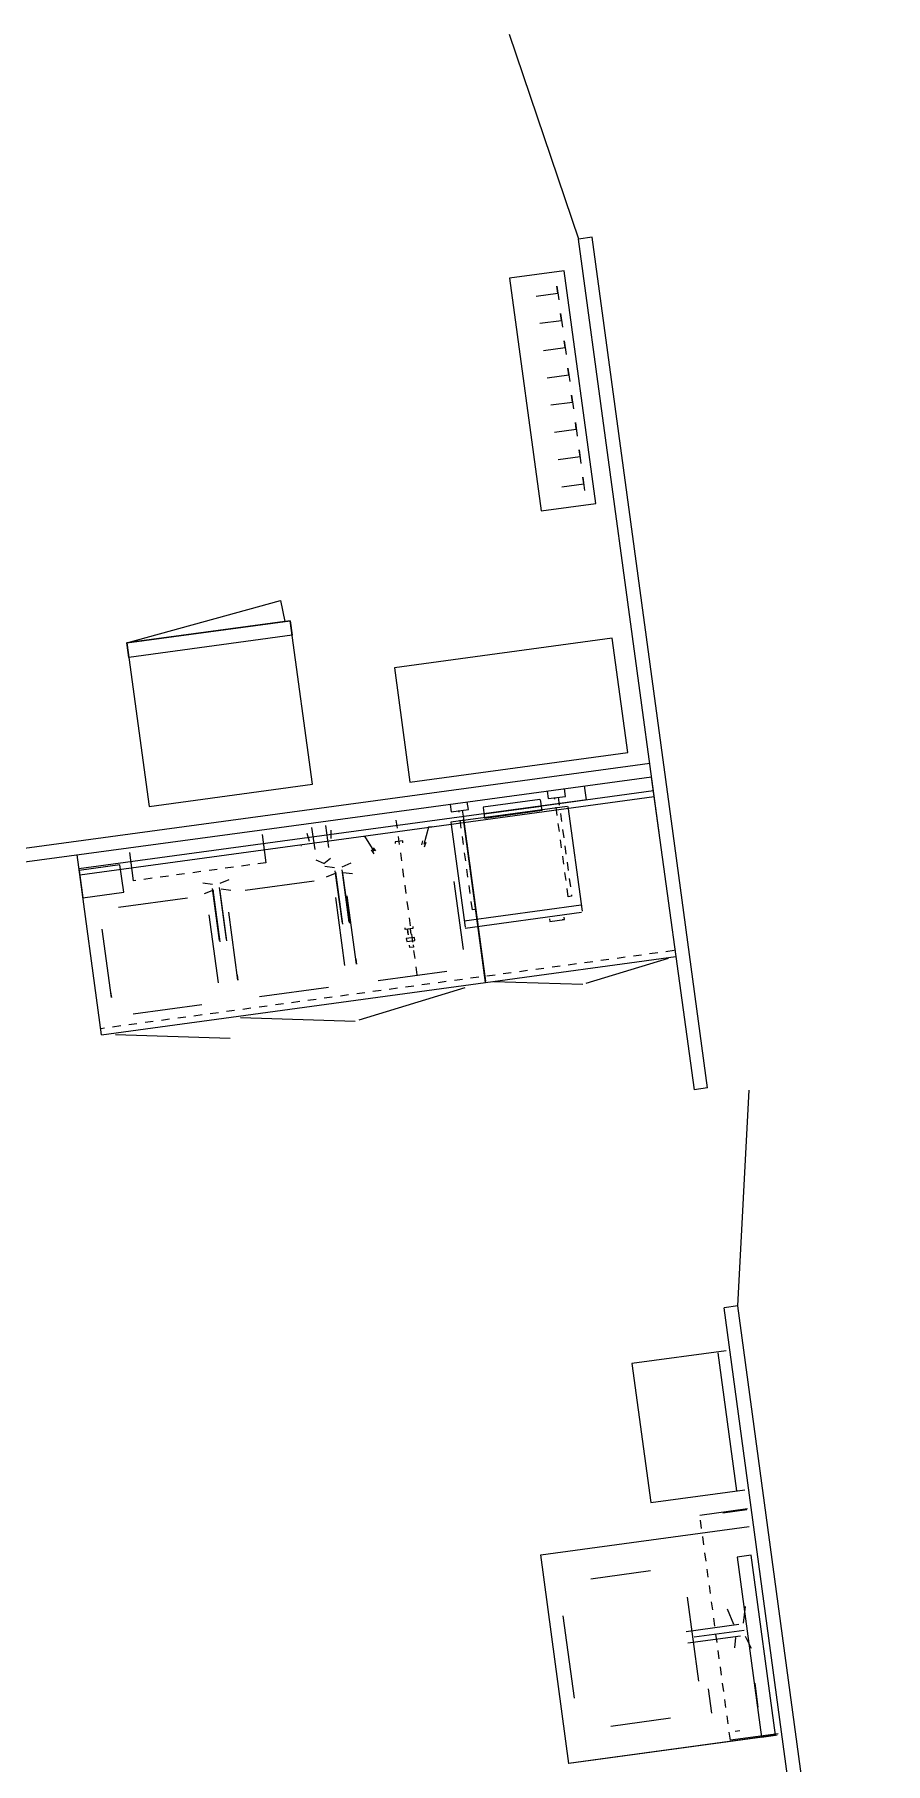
# Model space of a CAD drawing. Header units: metres. Extents: x 267365 to 277461, y 2088854 to 2108025.
# Drawn here: x 272970.14 to 272980.5, y 2094572.81 to 2094593.84 of the extents above; entities that cross this region are included whole.
import ezdxf

# ---------------------------------------------------------------- set-up
doc = ezdxf.new("R2010")
doc.units = ezdxf.units.M
for name, pattern in [('CENTER2', [1.125, 0.75, -0.125, 0.125, -0.125]), ('CONTINOUS', [2, 1, 1]), ('CONTINUA', [0]), ('DASHDOT', [25.4, 12.7, -6.35, 0, -6.35]), ('DASHED', [0.75, 0.5, -0.25]), ('HIDDEN', [0.375, 0.25, -0.125])]:
    doc.linetypes.add(name, pattern=pattern)

msp = doc.modelspace()

# ---------------------------------------------------------------- linework, layer by layer
at = {"color": 30}
for p, q in [((272976.771, 2094591.353), (272975.926, 2094593.842)), ((272976.771, 2094591.353), (272975.926, 2094593.842)), ((272976.771, 2094591.353), (272975.926, 2094593.842)), ((272976.931, 2094591.375), (272976.765, 2094591.353)), ((272976.931, 2094591.375), (272976.765, 2094591.353)), ((272976.931, 2094591.375), (272976.765, 2094591.353)), ((272977.751, 2094584.1), (272976.765, 2094591.353)), ((272977.751, 2094584.1), (272976.765, 2094591.353)), ((272977.751, 2094584.1), (272976.765, 2094591.353)), ((272977.917, 2094584.123), (272976.931, 2094591.375)), ((272977.917, 2094584.123), (272976.931, 2094591.375)), ((272977.917, 2094584.123), (272976.931, 2094591.375)), ((272976.59, 2094590.967), (272975.927, 2094590.877)), ((272976.59, 2094590.967), (272975.927, 2094590.877)), ((272975.927, 2094590.877), (272976.312, 2094588.047)), ((272975.927, 2094590.877), (272976.312, 2094588.047)), ((272976.975, 2094588.137), (272976.59, 2094590.967)), ((272976.975, 2094588.137), (272976.59, 2094590.967)), ((272976.248, 2094590.661), (272976.513, 2094590.697)), ((272976.248, 2094590.661), (272976.513, 2094590.697)), ((272976.513, 2094590.697), (272976.502, 2094590.78)), ((272976.502, 2094590.78), (272976.524, 2094590.614)), ((272976.513, 2094590.697), (272976.502, 2094590.78)), ((272976.502, 2094590.78), (272976.524, 2094590.614)), ((272976.558, 2094590.365), (272976.547, 2094590.448)), ((272976.547, 2094590.448), (272976.569, 2094590.283)), ((272976.558, 2094590.365), (272976.547, 2094590.448)), ((272976.547, 2094590.448), (272976.569, 2094590.283)), ((272976.293, 2094590.329), (272976.558, 2094590.365)), ((272976.293, 2094590.329), (272976.558, 2094590.365)), ((272976.338, 2094589.998), (272976.603, 2094590.034)), ((272976.338, 2094589.998), (272976.603, 2094590.034)), ((272976.603, 2094590.034), (272976.592, 2094590.117)), ((272976.592, 2094590.117), (272976.614, 2094589.951)), ((272976.603, 2094590.034), (272976.592, 2094590.117)), ((272976.592, 2094590.117), (272976.614, 2094589.951)), ((272976.648, 2094589.702), (272976.637, 2094589.785)), ((272976.637, 2094589.785), (272976.66, 2094589.619)), ((272976.648, 2094589.702), (272976.637, 2094589.785)), ((272976.637, 2094589.785), (272976.66, 2094589.619)), ((272976.383, 2094589.666), (272976.648, 2094589.702)), ((272976.383, 2094589.666), (272976.648, 2094589.702)), ((272976.428, 2094589.335), (272976.693, 2094589.371)), ((272976.428, 2094589.335), (272976.693, 2094589.371)), ((272976.693, 2094589.371), (272976.682, 2094589.454)), ((272976.682, 2094589.454), (272976.705, 2094589.288)), ((272976.693, 2094589.371), (272976.682, 2094589.454)), ((272976.682, 2094589.454), (272976.705, 2094589.288)), ((272976.738, 2094589.039), (272976.727, 2094589.122)), ((272976.727, 2094589.122), (272976.75, 2094588.956)), ((272976.738, 2094589.039), (272976.727, 2094589.122)), ((272976.727, 2094589.122), (272976.75, 2094588.956)), ((272976.473, 2094589.003), (272976.738, 2094589.039)), ((272976.473, 2094589.003), (272976.738, 2094589.039)), ((272976.518, 2094588.672), (272976.784, 2094588.708)), ((272976.518, 2094588.672), (272976.784, 2094588.708)), ((272976.784, 2094588.708), (272976.772, 2094588.791)), ((272976.772, 2094588.791), (272976.795, 2094588.625)), ((272976.784, 2094588.708), (272976.772, 2094588.791)), ((272976.772, 2094588.791), (272976.795, 2094588.625)), ((272976.563, 2094588.34), (272976.829, 2094588.376)), ((272976.563, 2094588.34), (272976.829, 2094588.376)), ((272976.829, 2094588.376), (272976.817, 2094588.459)), ((272976.817, 2094588.459), (272976.84, 2094588.293)), ((272976.829, 2094588.376), (272976.817, 2094588.459)), ((272976.817, 2094588.459), (272976.84, 2094588.293)), ((272976.312, 2094588.047), (272976.975, 2094588.137)), ((272976.312, 2094588.047), (272976.975, 2094588.137)), ((272971.266, 2094586.44), (272973.136, 2094586.958)), ((272971.266, 2094586.44), (272973.136, 2094586.958)), ((272973.136, 2094586.958), (272973.191, 2094586.702)), ((272973.136, 2094586.958), (272973.191, 2094586.702)), ((272973.255, 2094586.711), (272971.266, 2094586.44)), ((272971.266, 2094586.44), (272973.255, 2094586.711)), ((272973.255, 2094586.711), (272971.266, 2094586.44)), ((272971.266, 2094586.44), (272973.255, 2094586.711)), ((272973.191, 2094586.702), (272971.266, 2094586.44)), ((272973.191, 2094586.702), (272971.266, 2094586.44)), ((272973.525, 2094584.722), (272973.255, 2094586.711)), ((272973.255, 2094586.711), (272973.279, 2094586.533)), ((272973.525, 2094584.722), (272973.255, 2094586.711)), ((272973.255, 2094586.711), (272973.279, 2094586.533)), ((272971.266, 2094586.44), (272971.536, 2094584.451)), ((272971.29, 2094586.263), (272971.266, 2094586.44)), ((272971.266, 2094586.44), (272971.266, 2094586.44)), ((272971.266, 2094586.44), (272971.536, 2094584.451)), ((272971.29, 2094586.263), (272971.266, 2094586.44)), ((272971.266, 2094586.44), (272971.266, 2094586.44)), ((272973.279, 2094586.533), (272971.29, 2094586.263)), ((272973.279, 2094586.533), (272971.29, 2094586.263)), ((272977.176, 2094586.499), (272974.523, 2094586.139)), ((272977.176, 2094586.499), (272974.523, 2094586.139)), ((272977.365, 2094585.107), (272977.176, 2094586.499)), ((272977.365, 2094585.107), (272977.176, 2094586.499)), ((272974.523, 2094586.139), (272974.712, 2094584.746)), ((272974.523, 2094586.139), (272974.712, 2094584.746)), ((272977.632, 2094584.974), (272973.01, 2094584.346)), ((272977.632, 2094584.974), (272973.01, 2094584.346)), ((272977.632, 2094584.974), (272973.01, 2094584.346)), ((272974.712, 2094584.746), (272977.365, 2094585.107)), ((272974.712, 2094584.746), (272977.365, 2094585.107)), ((272971.536, 2094584.451), (272973.525, 2094584.722)), ((272971.536, 2094584.451), (272973.525, 2094584.722)), ((272977.655, 2094584.808), (272973.032, 2094584.18)), ((272977.655, 2094584.808), (272973.032, 2094584.18)), ((272977.655, 2094584.808), (272973.032, 2094584.18)), ((272973.01, 2094584.346), (272966.151, 2094583.413)), ((272973.01, 2094584.346), (272966.151, 2094583.413)), ((272973.01, 2094584.346), (272966.151, 2094583.413)), ((272973.032, 2094584.18), (272966.165, 2094583.253)), ((272973.032, 2094584.18), (272966.165, 2094583.253)), ((272973.032, 2094584.18), (272966.165, 2094583.253)), ((272978.338, 2094581.027), (272977.917, 2094584.123)), ((272978.338, 2094581.027), (272977.917, 2094584.123)), ((272978.338, 2094581.027), (272977.917, 2094584.123)), ((272978.338, 2094581.027), (272978.172, 2094581.005)), ((272978.338, 2094581.027), (272978.172, 2094581.005)), ((272978.338, 2094581.027), (272978.172, 2094581.005)), ((272978.704, 2094578.376), (272978.843, 2094581)), ((272978.704, 2094578.376), (272978.843, 2094581)), ((272978.704, 2094578.376), (272978.843, 2094581)), ((272978.704, 2094578.376), (272978.538, 2094578.353)), ((272978.704, 2094578.376), (272978.538, 2094578.353)), ((272978.704, 2094578.376), (272978.538, 2094578.353)), ((272980.337, 2094565.081), (272978.538, 2094578.353)), ((272980.337, 2094565.081), (272978.538, 2094578.353)), ((272980.337, 2094565.081), (272978.538, 2094578.353)), ((272980.503, 2094565.104), (272978.704, 2094578.376)), ((272980.503, 2094565.104), (272978.704, 2094578.376)), ((272980.503, 2094565.104), (272978.704, 2094578.376))]:
    msp.add_line(p, q, dxfattribs=at)
at = {"color": 30, "linetype": 'CONTINUA', "ltscale": 0.1}
for p, q in [((272978.176, 2094581.005), (272977.655, 2094584.808)), ((272978.176, 2094581.005), (272977.655, 2094584.808)), ((272978.176, 2094581.005), (272977.655, 2094584.808)), ((272970.693, 2094583.619), (272977.687, 2094584.57)), ((272970.693, 2094583.619), (272977.687, 2094584.57)), ((272970.693, 2094583.619), (272977.687, 2094584.57)), ((272976.293, 2094584.536), (272975.604, 2094584.442)), ((272976.293, 2094584.536), (272975.604, 2094584.442)), ((272976.293, 2094584.536), (272975.604, 2094584.442)), ((272975.698, 2094584.374), (272977.678, 2094584.643)), ((272975.698, 2094584.374), (272977.678, 2094584.643)), ((272975.698, 2094584.374), (272977.678, 2094584.643)), ((272976.322, 2094584.402), (272976.304, 2094584.534)), ((272976.322, 2094584.402), (272976.304, 2094584.534)), ((272976.322, 2094584.402), (272976.304, 2094584.534)), ((272976.836, 2094584.7), (272976.859, 2094584.531)), ((272976.836, 2094584.7), (272976.859, 2094584.531)), ((272976.836, 2094584.7), (272976.859, 2094584.531)), ((272975.36, 2094584.328), (272975.632, 2094582.327)), ((272975.36, 2094584.328), (272975.632, 2094582.327)), ((272975.36, 2094584.328), (272975.632, 2094582.327)), ((272975.634, 2094582.309), (272975.364, 2094584.298)), ((272975.634, 2094582.309), (272975.364, 2094584.298)), ((272975.634, 2094582.309), (272975.364, 2094584.298)), ((272975.604, 2094584.439), (272975.622, 2094584.307)), ((272975.604, 2094584.439), (272975.622, 2094584.307)), ((272975.604, 2094584.439), (272975.622, 2094584.307)), ((272976.312, 2094584.452), (272975.618, 2094584.358)), ((272976.312, 2094584.452), (272975.618, 2094584.358)), ((272976.312, 2094584.452), (272975.618, 2094584.358)), ((272975.622, 2094584.31), (272976.321, 2094584.405)), ((272975.622, 2094584.31), (272976.321, 2094584.405)), ((272975.622, 2094584.31), (272976.321, 2094584.405)), ((272975.634, 2094582.309), (272977.952, 2094582.624)), ((272975.634, 2094582.309), (272977.952, 2094582.624)), ((272975.634, 2094582.309), (272977.952, 2094582.624)), ((272977.859, 2094582.602), (272976.854, 2094582.295)), ((272977.859, 2094582.602), (272976.854, 2094582.295)), ((272977.859, 2094582.602), (272976.854, 2094582.295)), ((272970.957, 2094581.673), (272975.634, 2094582.309)), ((272970.957, 2094581.673), (272975.634, 2094582.309)), ((272970.957, 2094581.673), (272975.634, 2094582.309)), ((272975.383, 2094582.245), (272974.091, 2094581.85)), ((272975.383, 2094582.245), (272974.091, 2094581.85)), ((272975.383, 2094582.245), (272974.091, 2094581.85)), ((272975.731, 2094582.323), (272976.817, 2094582.287)), ((272975.731, 2094582.323), (272976.817, 2094582.287)), ((272975.731, 2094582.323), (272976.817, 2094582.287)), ((272972.648, 2094581.885), (272974.044, 2094581.839)), ((272972.648, 2094581.885), (272974.044, 2094581.839)), ((272972.648, 2094581.885), (272974.044, 2094581.839)), ((272971.126, 2094581.678), (272972.522, 2094581.632)), ((272971.126, 2094581.678), (272972.522, 2094581.632)), ((272971.126, 2094581.678), (272972.522, 2094581.632)), ((272976.306, 2094575.345), (272978.842, 2094575.69)), ((272976.306, 2094575.345), (272978.842, 2094575.69)), ((272976.306, 2094575.345), (272978.842, 2094575.69)), ((272976.648, 2094572.809), (272976.306, 2094575.345)), ((272976.648, 2094572.809), (272976.306, 2094575.345)), ((272976.648, 2094572.809), (272976.306, 2094575.345)), ((272979.168, 2094573.151), (272976.645, 2094572.808)), ((272979.168, 2094573.151), (272976.645, 2094572.808)), ((272979.168, 2094573.151), (272976.645, 2094572.808)), ((272979.184, 2094573.153), (272976.648, 2094572.809)), ((272979.184, 2094573.153), (272976.648, 2094572.809)), ((272979.184, 2094573.153), (272976.648, 2094572.809))]:
    msp.add_line(p, q, dxfattribs=at)
at = {"color": 30, "ltscale": 0.1}
for p, q in [((272976.866, 2094584.532), (272970.682, 2094583.692)), ((272976.866, 2094584.532), (272970.682, 2094583.692)), ((272976.866, 2094584.532), (272970.682, 2094583.692)), ((272976.628, 2094584.451), (272975.212, 2094584.259)), ((272976.628, 2094584.451), (272975.212, 2094584.259)), ((272976.628, 2094584.451), (272975.212, 2094584.259)), ((272976.635, 2094584.452), (272976.808, 2094583.175)), ((272976.635, 2094584.452), (272976.808, 2094583.175)), ((272976.635, 2094584.452), (272976.808, 2094583.175)), ((272973.516, 2094584.196), (272973.553, 2094583.928)), ((272973.516, 2094584.196), (272973.553, 2094583.928)), ((272973.516, 2094584.196), (272973.553, 2094583.928)), ((272973.686, 2094584.219), (272973.722, 2094583.951)), ((272973.686, 2094584.219), (272973.722, 2094583.951)), ((272973.686, 2094584.219), (272973.722, 2094583.951)), ((272975.212, 2094584.259), (272975.385, 2094582.982)), ((272975.212, 2094584.259), (272975.385, 2094582.982)), ((272975.212, 2094584.259), (272975.385, 2094582.982)), ((272974.625, 2094584.034), (272974.531, 2094584.021)), ((272974.625, 2094584.034), (272974.531, 2094584.021)), ((272974.625, 2094584.034), (272974.531, 2094584.021)), ((272974.531, 2094584.021), (272974.534, 2094583.999)), ((272974.531, 2094584.021), (272974.534, 2094583.999)), ((272974.531, 2094584.021), (272974.534, 2094583.999)), ((272974.628, 2094584.01), (272974.625, 2094584.034)), ((272974.628, 2094584.01), (272974.625, 2094584.034)), ((272974.628, 2094584.01), (272974.625, 2094584.034)), ((272971.182, 2094583.74), (272970.685, 2094583.672)), ((272971.182, 2094583.74), (272970.685, 2094583.672)), ((272970.685, 2094583.672), (272970.73, 2094583.341)), ((272970.685, 2094583.672), (272970.73, 2094583.341)), ((272971.227, 2094583.408), (272971.182, 2094583.74)), ((272971.227, 2094583.408), (272971.182, 2094583.74)), ((272973.664, 2094583.756), (272973.569, 2094583.797)), ((272973.664, 2094583.756), (272973.569, 2094583.797)), ((272973.664, 2094583.756), (272973.569, 2094583.797)), ((272973.664, 2094583.756), (272973.745, 2094583.821)), ((272973.664, 2094583.756), (272973.745, 2094583.821)), ((272973.664, 2094583.756), (272973.745, 2094583.821)), ((272973.793, 2094583.705), (272973.675, 2094583.719)), ((272973.793, 2094583.705), (272973.675, 2094583.719)), ((272973.793, 2094583.705), (272973.675, 2094583.719)), ((272973.89, 2094583.033), (272973.803, 2094583.667)), ((272973.89, 2094583.033), (272973.803, 2094583.667)), ((272973.89, 2094583.033), (272973.803, 2094583.667)), ((272973.972, 2094583.044), (272973.886, 2094583.678)), ((272973.972, 2094583.044), (272973.886, 2094583.678)), ((272973.972, 2094583.044), (272973.886, 2094583.678)), ((272973.887, 2094583.717), (272973.997, 2094583.763)), ((272973.887, 2094583.717), (272973.997, 2094583.763)), ((272973.887, 2094583.717), (272973.997, 2094583.763)), ((272973.888, 2094583.663), (272973.975, 2094583.029)), ((272973.888, 2094583.663), (272973.975, 2094583.029)), ((272973.888, 2094583.663), (272973.975, 2094583.029)), ((272972.309, 2094583.503), (272972.191, 2094583.518)), ((272972.309, 2094583.503), (272972.191, 2094583.518)), ((272972.309, 2094583.503), (272972.191, 2094583.518)), ((272972.395, 2094582.82), (272972.309, 2094583.453)), ((272972.395, 2094582.82), (272972.309, 2094583.453)), ((272972.395, 2094582.82), (272972.309, 2094583.453)), ((272972.478, 2094582.831), (272972.392, 2094583.465)), ((272972.478, 2094582.831), (272972.392, 2094583.465)), ((272972.478, 2094582.831), (272972.392, 2094583.465)), ((272972.394, 2094583.449), (272972.48, 2094582.815)), ((272972.394, 2094583.449), (272972.48, 2094582.815)), ((272972.394, 2094583.449), (272972.48, 2094582.815)), ((272972.403, 2094583.516), (272972.513, 2094583.562)), ((272972.403, 2094583.516), (272972.513, 2094583.562)), ((272972.403, 2094583.516), (272972.513, 2094583.562)), ((272972.413, 2094583.447), (272972.531, 2094583.432)), ((272972.413, 2094583.447), (272972.531, 2094583.432)), ((272972.413, 2094583.447), (272972.531, 2094583.432)), ((272973.546, 2094583.544), (272972.707, 2094583.43)), ((272973.546, 2094583.544), (272972.707, 2094583.43)), ((272973.546, 2094583.544), (272972.707, 2094583.43)), ((272973.802, 2094583.636), (272973.692, 2094583.59)), ((272973.802, 2094583.636), (272973.692, 2094583.59)), ((272973.802, 2094583.636), (272973.692, 2094583.59)), ((272973.806, 2094583.651), (272973.892, 2094583.017)), ((272973.806, 2094583.651), (272973.892, 2094583.017)), ((272973.806, 2094583.651), (272973.892, 2094583.017)), ((272973.896, 2094583.648), (272974.015, 2094583.634)), ((272973.896, 2094583.648), (272974.015, 2094583.634)), ((272973.896, 2094583.648), (272974.015, 2094583.634)), ((272975.364, 2094582.711), (272975.252, 2094583.539)), ((272975.364, 2094582.711), (272975.252, 2094583.539)), ((272975.364, 2094582.711), (272975.252, 2094583.539)), ((272970.73, 2094583.341), (272971.227, 2094583.408)), ((272970.73, 2094583.341), (272971.227, 2094583.408)), ((272972.004, 2094583.334), (272971.165, 2094583.22)), ((272972.004, 2094583.334), (272971.165, 2094583.22)), ((272972.004, 2094583.334), (272971.165, 2094583.22)), ((272972.319, 2094583.434), (272972.208, 2094583.388)), ((272972.319, 2094583.434), (272972.208, 2094583.388)), ((272972.319, 2094583.434), (272972.208, 2094583.388)), ((272972.311, 2094583.438), (272972.398, 2094582.804)), ((272972.311, 2094583.438), (272972.398, 2094582.804)), ((272972.311, 2094583.438), (272972.398, 2094582.804)), ((272973.922, 2094582.515), (272973.81, 2094583.343)), ((272973.922, 2094582.515), (272973.81, 2094583.343)), ((272973.922, 2094582.515), (272973.81, 2094583.343)), ((272974.061, 2094582.533), (272973.948, 2094583.362)), ((272974.061, 2094582.533), (272973.948, 2094583.362)), ((272974.061, 2094582.533), (272973.948, 2094583.362)), ((272972.381, 2094582.305), (272972.268, 2094583.134)), ((272972.381, 2094582.305), (272972.268, 2094583.134)), ((272972.381, 2094582.305), (272972.268, 2094583.134)), ((272972.619, 2094582.337), (272972.506, 2094583.166)), ((272972.619, 2094582.337), (272972.506, 2094583.166)), ((272972.619, 2094582.337), (272972.506, 2094583.166)), ((272975.387, 2094582.971), (272976.803, 2094583.163)), ((272975.387, 2094582.971), (272976.803, 2094583.163)), ((272975.387, 2094582.971), (272976.803, 2094583.163)), ((272971.077, 2094582.128), (272970.965, 2094582.957)), ((272971.077, 2094582.128), (272970.965, 2094582.957)), ((272971.077, 2094582.128), (272970.965, 2094582.957)), ((272974.767, 2094582.857), (272974.668, 2094582.844)), ((272974.767, 2094582.857), (272974.668, 2094582.844)), ((272974.767, 2094582.857), (272974.668, 2094582.844)), ((272974.668, 2094582.844), (272974.673, 2094582.809)), ((272974.668, 2094582.844), (272974.673, 2094582.809)), ((272974.668, 2094582.844), (272974.673, 2094582.809)), ((272974.673, 2094582.809), (272974.772, 2094582.822)), ((272974.673, 2094582.809), (272974.772, 2094582.822)), ((272974.673, 2094582.809), (272974.772, 2094582.822)), ((272974.693, 2094582.897), (272974.685, 2094582.958)), ((272974.693, 2094582.897), (272974.685, 2094582.958)), ((272974.693, 2094582.897), (272974.685, 2094582.958)), ((272974.694, 2094582.891), (272974.686, 2094582.952)), ((272974.694, 2094582.891), (272974.686, 2094582.952)), ((272974.694, 2094582.891), (272974.686, 2094582.952)), ((272974.728, 2094582.902), (272974.72, 2094582.963)), ((272974.728, 2094582.902), (272974.72, 2094582.963)), ((272974.728, 2094582.902), (272974.72, 2094582.963)), ((272974.729, 2094582.896), (272974.721, 2094582.957)), ((272974.729, 2094582.896), (272974.721, 2094582.957)), ((272974.729, 2094582.896), (272974.721, 2094582.957)), ((272974.772, 2094582.822), (272974.767, 2094582.857)), ((272974.772, 2094582.822), (272974.767, 2094582.857)), ((272974.772, 2094582.822), (272974.767, 2094582.857)), ((272972.61, 2094582.402), (272972.619, 2094582.337)), ((272972.61, 2094582.402), (272972.619, 2094582.337)), ((272972.61, 2094582.402), (272972.619, 2094582.337)), ((272974.052, 2094582.598), (272974.061, 2094582.533)), ((272974.052, 2094582.598), (272974.061, 2094582.533)), ((272974.052, 2094582.598), (272974.061, 2094582.533)), ((272974.324, 2094582.333), (272975.164, 2094582.447)), ((272974.324, 2094582.333), (272975.164, 2094582.447)), ((272974.324, 2094582.333), (272975.164, 2094582.447)), ((272971.068, 2094582.193), (272971.077, 2094582.128)), ((272971.068, 2094582.193), (272971.077, 2094582.128)), ((272971.068, 2094582.193), (272971.077, 2094582.128)), ((272972.882, 2094582.137), (272973.722, 2094582.251)), ((272972.882, 2094582.137), (272973.722, 2094582.251)), ((272972.882, 2094582.137), (272973.722, 2094582.251)), ((272971.341, 2094581.927), (272972.18, 2094582.041)), ((272971.341, 2094581.927), (272972.18, 2094582.041)), ((272971.341, 2094581.927), (272972.18, 2094582.041)), ((272977.643, 2094575.15), (272976.917, 2094575.052)), ((272977.643, 2094575.15), (272976.917, 2094575.052)), ((272977.643, 2094575.15), (272976.917, 2094575.052)), ((272978.087, 2094574.83), (272978.227, 2094573.81)), ((272978.087, 2094574.83), (272978.227, 2094573.81)), ((272978.087, 2094574.83), (272978.227, 2094573.81)), ((272978.657, 2094574.499), (272978.579, 2094574.686)), ((272978.657, 2094574.499), (272978.579, 2094574.686)), ((272978.657, 2094574.499), (272978.579, 2094574.686)), ((272978.775, 2094574.515), (272978.8, 2094574.716)), ((272978.775, 2094574.515), (272978.8, 2094574.716)), ((272978.775, 2094574.515), (272978.8, 2094574.716)), ((272976.576, 2094574.604), (272976.712, 2094573.604)), ((272976.576, 2094574.604), (272976.712, 2094573.604)), ((272976.576, 2094574.604), (272976.712, 2094573.604)), ((272978.717, 2094574.498), (272978.078, 2094574.411)), ((272978.717, 2094574.498), (272978.078, 2094574.411)), ((272978.717, 2094574.498), (272978.078, 2094574.411)), ((272978.736, 2094574.357), (272978.097, 2094574.27)), ((272978.736, 2094574.357), (272978.097, 2094574.27)), ((272978.736, 2094574.357), (272978.097, 2094574.27)), ((272978.679, 2094574.339), (272978.663, 2094574.213)), ((272978.679, 2094574.339), (272978.663, 2094574.213)), ((272978.679, 2094574.339), (272978.663, 2094574.213)), ((272978.796, 2094574.355), (272978.866, 2094574.211)), ((272978.796, 2094574.355), (272978.866, 2094574.211)), ((272978.796, 2094574.355), (272978.866, 2094574.211)), ((272978.949, 2094573.498), (272978.909, 2094573.791)), ((272978.949, 2094573.498), (272978.909, 2094573.791)), ((272978.949, 2094573.498), (272978.909, 2094573.791)), ((272978.911, 2094573.784), (272978.951, 2094573.491)), ((272978.911, 2094573.784), (272978.951, 2094573.491)), ((272978.911, 2094573.784), (272978.951, 2094573.491)), ((272978.346, 2094573.714), (272978.385, 2094573.421)), ((272978.346, 2094573.714), (272978.385, 2094573.421)), ((272978.346, 2094573.714), (272978.385, 2094573.421)), ((272977.16, 2094573.263), (272977.886, 2094573.362)), ((272977.16, 2094573.263), (272977.886, 2094573.362)), ((272977.16, 2094573.263), (272977.886, 2094573.362)), ((272978.674, 2094573.202), (272978.73, 2094573.21)), ((272978.674, 2094573.202), (272978.73, 2094573.21)), ((272978.674, 2094573.202), (272978.73, 2094573.21))]:
    msp.add_line(p, q, dxfattribs=at)
at = {"color": 30, "linetype": 'Continuous', "ltscale": 0.1}
for p, q in [((272975.424, 2094584.413), (272975.411, 2094584.503)), ((272975.424, 2094584.413), (272975.411, 2094584.503)), ((272975.424, 2094584.413), (272975.411, 2094584.503)), ((272976.384, 2094584.636), (272976.397, 2094584.546)), ((272976.384, 2094584.636), (272976.397, 2094584.546)), ((272976.384, 2094584.636), (272976.397, 2094584.546)), ((272976.397, 2094584.546), (272976.607, 2094584.574)), ((272976.397, 2094584.546), (272976.607, 2094584.574)), ((272976.397, 2094584.546), (272976.607, 2094584.574)), ((272976.607, 2094584.574), (272976.594, 2094584.664)), ((272976.607, 2094584.574), (272976.594, 2094584.664)), ((272976.607, 2094584.574), (272976.594, 2094584.664)), ((272975.201, 2094584.475), (272975.214, 2094584.385)), ((272975.201, 2094584.475), (272975.214, 2094584.385)), ((272975.201, 2094584.475), (272975.214, 2094584.385)), ((272975.214, 2094584.385), (272975.424, 2094584.413)), ((272975.214, 2094584.385), (272975.424, 2094584.413)), ((272975.214, 2094584.385), (272975.424, 2094584.413)), ((272972.913, 2094584.108), (272972.96, 2094583.766)), ((272972.913, 2094584.108), (272972.96, 2094583.766)), ((272972.913, 2094584.108), (272972.96, 2094583.766)), ((272971.348, 2094583.547), (272971.302, 2094583.889)), ((272971.348, 2094583.547), (272971.302, 2094583.889)), ((272971.348, 2094583.547), (272971.302, 2094583.889)), ((272975.375, 2094583.061), (272976.796, 2094583.254)), ((272975.375, 2094583.061), (272976.796, 2094583.254)), ((272975.375, 2094583.061), (272976.796, 2094583.254)), ((272976.413, 2094583.083), (272976.417, 2094583.053)), ((272976.413, 2094583.083), (272976.417, 2094583.053)), ((272976.413, 2094583.083), (272976.417, 2094583.053)), ((272976.417, 2094583.053), (272976.594, 2094583.077)), ((272976.417, 2094583.053), (272976.594, 2094583.077)), ((272976.417, 2094583.053), (272976.594, 2094583.077)), ((272976.594, 2094583.077), (272976.565, 2094583.073)), ((272976.594, 2094583.077), (272976.565, 2094583.073)), ((272976.594, 2094583.077), (272976.565, 2094583.073)), ((272976.594, 2094583.077), (272976.591, 2094583.105)), ((272976.594, 2094583.077), (272976.591, 2094583.105)), ((272976.594, 2094583.077), (272976.591, 2094583.105)), ((272978.562, 2094577.829), (272977.416, 2094577.673)), ((272978.562, 2094577.829), (272977.416, 2094577.673)), ((272978.562, 2094577.829), (272977.416, 2094577.673)), ((272978.692, 2094576.126), (272978.464, 2094577.802)), ((272978.692, 2094576.126), (272978.464, 2094577.802)), ((272978.692, 2094576.126), (272978.464, 2094577.802)), ((272977.416, 2094577.673), (272977.646, 2094575.982)), ((272977.416, 2094577.673), (272977.646, 2094575.982)), ((272977.416, 2094577.673), (272977.646, 2094575.982)), ((272977.646, 2094575.982), (272978.791, 2094576.138)), ((272977.646, 2094575.982), (272978.791, 2094576.138)), ((272977.646, 2094575.982), (272978.791, 2094576.138)), ((272978.242, 2094575.83), (272978.825, 2094575.909)), ((272978.242, 2094575.83), (272978.825, 2094575.909)), ((272978.242, 2094575.83), (272978.825, 2094575.909)), ((272978.814, 2094575.894), (272978.523, 2094575.855)), ((272978.814, 2094575.894), (272978.523, 2094575.855)), ((272978.814, 2094575.894), (272978.523, 2094575.855)), ((272978.866, 2094575.342), (272978.697, 2094575.319)), ((272978.866, 2094575.342), (272978.697, 2094575.319)), ((272978.697, 2094575.319), (272978.995, 2094573.128)), ((272978.697, 2094575.319), (272978.995, 2094573.128)), ((272979.164, 2094573.151), (272978.866, 2094575.342)), ((272979.164, 2094573.151), (272978.866, 2094575.342)), ((272979.197, 2094573.17), (272978.615, 2094573.091)), ((272979.197, 2094573.17), (272978.615, 2094573.091)), ((272979.197, 2094573.17), (272978.615, 2094573.091)), ((272978.995, 2094573.128), (272979.164, 2094573.151)), ((272978.995, 2094573.128), (272979.164, 2094573.151))]:
    msp.add_line(p, q, dxfattribs=at)
at = {"color": 30, "linetype": 'DASHED', "ltscale": 0.1}
for p, q in [((272976.641, 2094583.352), (272976.476, 2094584.559)), ((272976.641, 2094583.352), (272976.476, 2094584.559)), ((272976.641, 2094583.352), (272976.476, 2094584.559)), ((272976.518, 2094584.565), (272976.682, 2094583.358)), ((272976.518, 2094584.565), (272976.682, 2094583.358)), ((272976.518, 2094584.565), (272976.682, 2094583.358)), ((272975.473, 2094583.194), (272975.309, 2094584.4)), ((272975.473, 2094583.194), (272975.309, 2094584.4)), ((272975.473, 2094583.194), (272975.309, 2094584.4)), ((272975.35, 2094584.406), (272975.514, 2094583.199)), ((272975.35, 2094584.406), (272975.514, 2094583.199)), ((272975.35, 2094584.406), (272975.514, 2094583.199)), ((272973.489, 2094584.025), (272973.442, 2094584.189)), ((272973.489, 2094584.025), (272973.442, 2094584.189)), ((272973.489, 2094584.025), (272973.442, 2094584.189)), ((272973.753, 2094584.061), (272973.755, 2094584.231)), ((272973.753, 2094584.061), (272973.755, 2094584.231)), ((272973.753, 2094584.061), (272973.755, 2094584.231)), ((272973.385, 2094583.974), (272973.394, 2094583.976)), ((272973.385, 2094583.974), (272973.394, 2094583.976)), ((272973.385, 2094583.974), (272973.394, 2094583.976)), ((272976.682, 2094583.358), (272976.641, 2094583.352)), ((272976.682, 2094583.358), (272976.641, 2094583.352)), ((272976.682, 2094583.358), (272976.641, 2094583.352)), ((272975.514, 2094583.199), (272975.473, 2094583.194)), ((272975.514, 2094583.199), (272975.473, 2094583.194)), ((272975.514, 2094583.199), (272975.473, 2094583.194))]:
    msp.add_line(p, q, dxfattribs=at)
at = {"color": 30, "linetype": 'CENTER2', "ltscale": 0.1}
for p, q in [((272974.542, 2094584.285), (272974.806, 2094582.342)), ((272974.542, 2094584.285), (272974.806, 2094582.342)), ((272974.542, 2094584.285), (272974.806, 2094582.342)), ((272972.96, 2094583.766), (272971.348, 2094583.547)), ((272972.96, 2094583.766), (272971.348, 2094583.547)), ((272972.96, 2094583.766), (272971.348, 2094583.547)), ((272978.615, 2094573.091), (272978.242, 2094575.83)), ((272978.615, 2094573.091), (272978.242, 2094575.83)), ((272978.615, 2094573.091), (272978.242, 2094575.83))]:
    msp.add_line(p, q, dxfattribs=at)
at = {"color": 30, "linetype": 'CONTINOUS', "ltscale": 0.1}
for p, q in [((272974.115, 2094584.085), (272974.16, 2094584.091)), ((272974.115, 2094584.085), (272974.16, 2094584.091)), ((272974.115, 2094584.085), (272974.16, 2094584.091)), ((272974.16, 2094584.091), (272974.272, 2094583.906)), ((272974.16, 2094584.091), (272974.272, 2094583.906)), ((272974.16, 2094584.091), (272974.272, 2094583.906)), ((272974.94, 2094584.197), (272974.881, 2094583.989)), ((272974.94, 2094584.197), (272974.881, 2094583.989)), ((272974.94, 2094584.197), (272974.881, 2094583.989)), ((272974.985, 2094584.204), (272974.94, 2094584.197)), ((272974.985, 2094584.204), (272974.94, 2094584.197)), ((272974.985, 2094584.204), (272974.94, 2094584.197)), ((272974.242, 2094583.922), (272974.274, 2094583.874)), ((272974.242, 2094583.922), (272974.274, 2094583.874)), ((272974.242, 2094583.922), (272974.274, 2094583.874)), ((272974.296, 2094583.909), (272974.27, 2094583.949)), ((272974.296, 2094583.909), (272974.27, 2094583.949)), ((272974.296, 2094583.909), (272974.27, 2094583.949)), ((272974.857, 2094583.985), (272974.871, 2094584.031)), ((272974.857, 2094583.985), (272974.871, 2094584.031)), ((272974.857, 2094583.985), (272974.871, 2094584.031)), ((272974.906, 2094584.012), (272974.888, 2094583.957)), ((272974.906, 2094584.012), (272974.888, 2094583.957)), ((272974.906, 2094584.012), (272974.888, 2094583.957)), ((272974.656, 2094582.952), (272974.653, 2094582.975)), ((272974.656, 2094582.952), (272974.653, 2094582.975)), ((272974.656, 2094582.952), (272974.653, 2094582.975)), ((272974.75, 2094582.965), (272974.656, 2094582.952)), ((272974.75, 2094582.965), (272974.656, 2094582.952)), ((272974.75, 2094582.965), (272974.656, 2094582.952)), ((272974.747, 2094582.989), (272974.75, 2094582.965)), ((272974.747, 2094582.989), (272974.75, 2094582.965)), ((272974.747, 2094582.989), (272974.75, 2094582.965)), ((272974.713, 2094582.734), (272974.709, 2094582.762)), ((272974.713, 2094582.734), (272974.709, 2094582.762)), ((272974.713, 2094582.734), (272974.709, 2094582.762)), ((272974.757, 2094582.74), (272974.713, 2094582.734)), ((272974.757, 2094582.74), (272974.713, 2094582.734)), ((272974.757, 2094582.74), (272974.713, 2094582.734)), ((272974.753, 2094582.766), (272974.757, 2094582.74)), ((272974.753, 2094582.766), (272974.757, 2094582.74)), ((272974.753, 2094582.766), (272974.757, 2094582.74))]:
    msp.add_line(p, q, dxfattribs=at)
at = {"color": 30, "linetype": 'ByBlock'}
msp.add_line((272970.957, 2094581.673), (272970.659, 2094583.864), dxfattribs=at)
msp.add_line((272970.957, 2094581.673), (272970.659, 2094583.864), dxfattribs=at)
msp.add_line((272970.957, 2094581.673), (272970.659, 2094583.864), dxfattribs=at)
at = {"color": 30, "linetype": 'HIDDEN', "ltscale": 0.1}
msp.add_line((272977.929, 2094582.697), (272970.947, 2094581.747), dxfattribs=at)
msp.add_line((272977.929, 2094582.697), (272970.947, 2094581.747), dxfattribs=at)
msp.add_line((272977.929, 2094582.697), (272970.947, 2094581.747), dxfattribs=at)
at = {"color": 30, "linetype": 'DASHDOT', "ltscale": 0.1}
msp.add_line((272978.172, 2094574.347), (272978.781, 2094574.43), dxfattribs=at)
msp.add_line((272978.172, 2094574.347), (272978.781, 2094574.43), dxfattribs=at)
msp.add_line((272978.172, 2094574.347), (272978.781, 2094574.43), dxfattribs=at)

doc.saveas('drawing.dxf')
